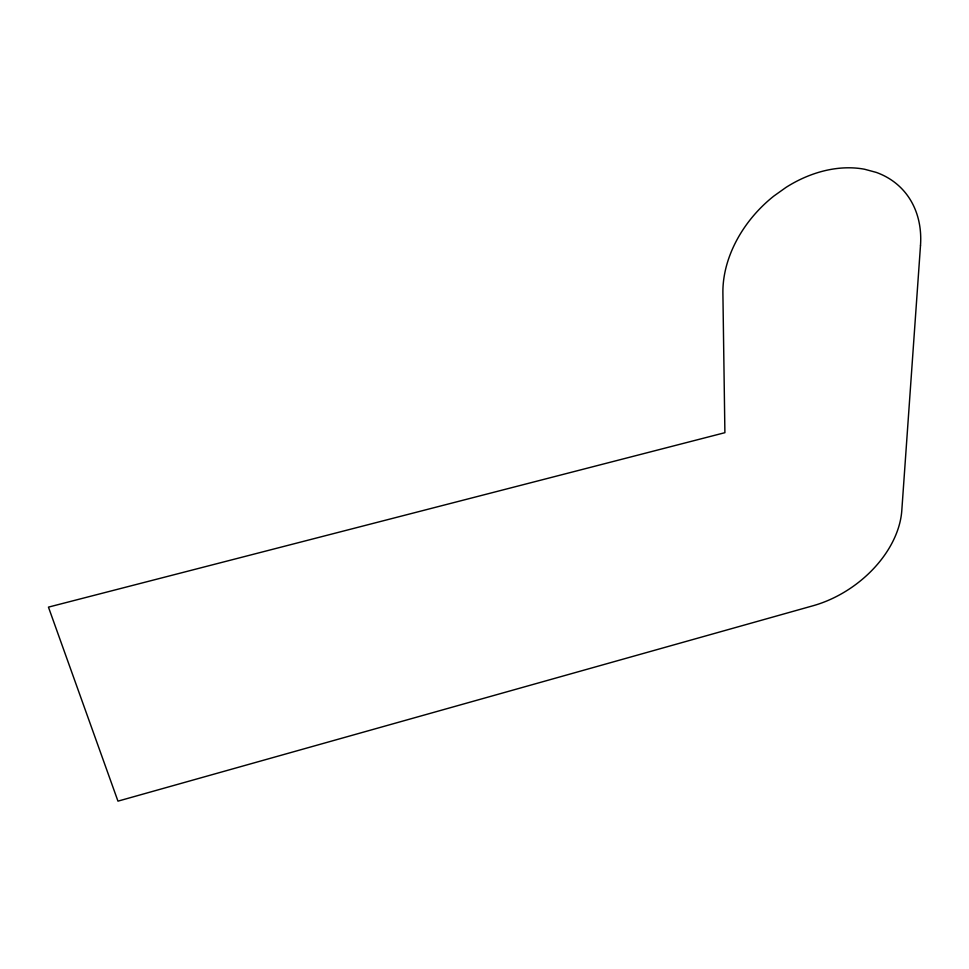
<?xml version="1.0" encoding="UTF-8"?>
<svg xmlns="http://www.w3.org/2000/svg" width="969" height="969" viewBox="0 0 969 969"><rect width="100%" height="100%" fill="white"/><g stroke="black" fill="none" stroke-linecap="round" stroke-linejoin="round"><path stroke-width="1.45" d="M920.502 245.436L901.788 510.639A96.246 66.97 -35.2 0 1 813.064 605.746L117.964 801.145L48.45 607.127L724.897 432.683L722.898 293.159A110.817 83.891 -43.6 0 1 773.819 196.077L786.041 187.38A110.817 83.891 -43.6 0 1 864.59 169.248L876.218 172.385A110.817 83.891 -43.6 0 1 920.502 245.436"/></g></svg>
